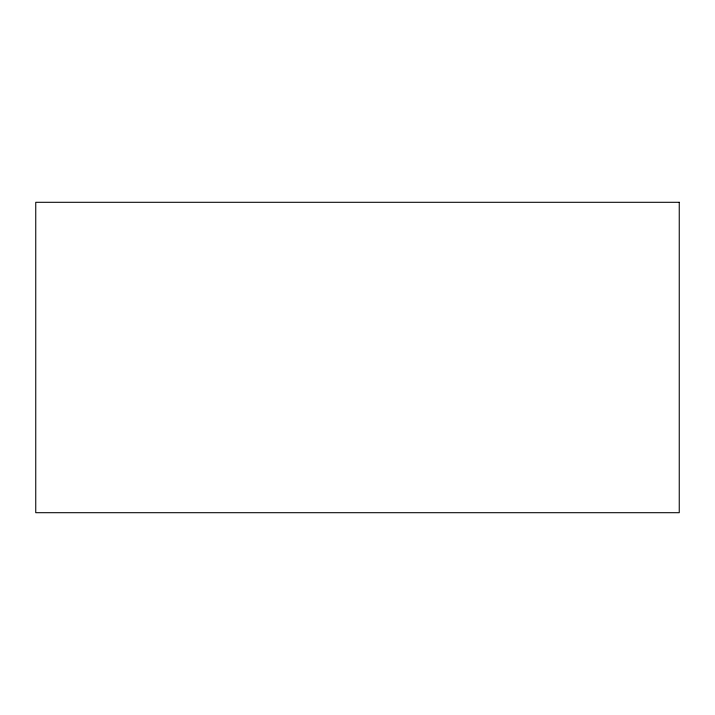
<?xml version="1.0" encoding="UTF-8"?>
<svg xmlns="http://www.w3.org/2000/svg" width="715" height="715" viewBox="0 0 715 715"><rect width="100%" height="100%" fill="white"/><g stroke="black" fill="none" stroke-linecap="round" stroke-linejoin="round"><path stroke-width="1.07" d="M679.25 202.3L35.75 202.3L35.75 512.7L679.25 512.7L679.25 202.3"/></g></svg>
